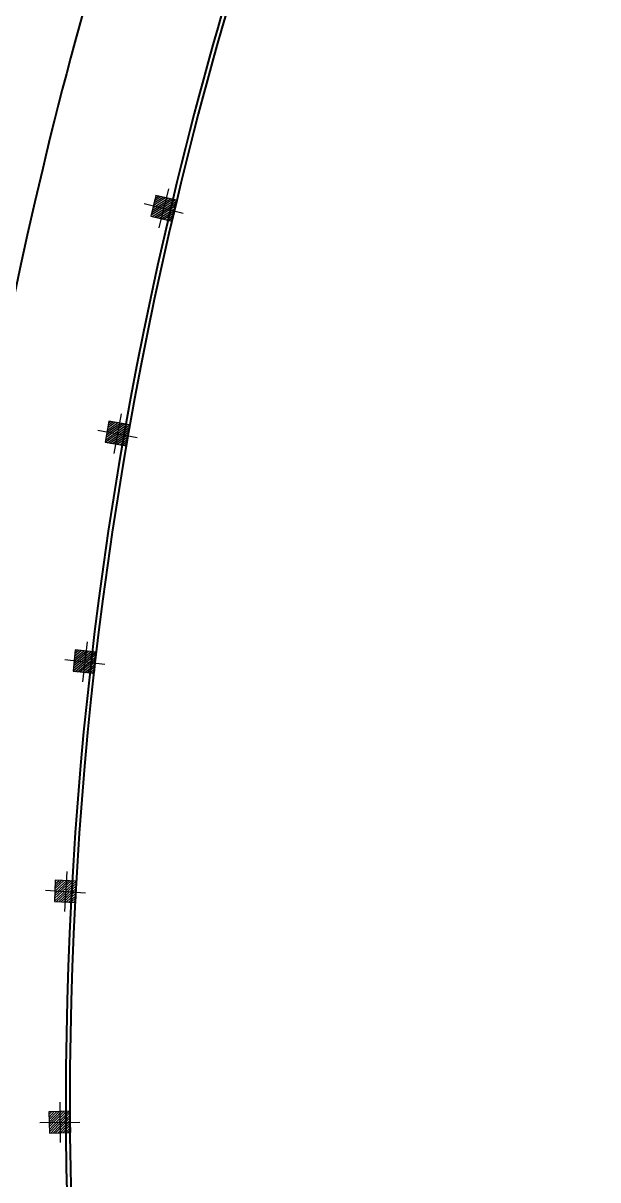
# Model space of a CAD drawing. Header units: millimetres. Extents: x -4 to 161, y -89 to 328.
# Drawn here: x 118.98 to 140.46, y 231.4 to 274.66 of the extents above; entities that cross this region are included whole.
import ezdxf

# ---------------------------------------------------------------- set-up
doc = ezdxf.new("R2010")
doc.units = ezdxf.units.MM
doc.layers.add('ESTRUCTURA', color=150, linetype='Continuous')
doc.layers.add('PARED', color=20, linetype='Continuous', lineweight=40)

# ---------------------------------------------------------------- blocks, each defined once
blk = doc.blocks.new('columna macroestructura')
at = {"layer": 'ESTRUCTURA'}
h = blk.add_hatch(dxfattribs=at)
h.set_pattern_fill('ANSI31', color=256, scale=0.52)
h.set_pattern_definition([(45, (0, 0), (-0.0459619408, 0.0459619408), [])])
h.paths.add_polyline_path([(1323.84, 258.769), (1324.64, 258.769), (1324.64, 259.569), (1323.84, 259.569)])
blk.add_lwpolyline([(1323.84, 258.769), (1324.64, 258.769), (1324.64, 259.569), (1323.84, 259.569)], close=True, dxfattribs=at)
blk = doc.blocks.new('columna2')
at = {"layer": 'ESTRUCTURA'}
for p, q in [((3857.871, 3573.126), (3857.871, 3571.626)), ((3857.121, 3572.376), (3858.621, 3572.376))]:
    blk.add_line(p, q, dxfattribs=at)
at = {"layer": 'ESTRUCTURA', "rotation": 0.9624720657598389}
blk.add_blockref('columna macroestructura', (2538.171, 3291.006), dxfattribs=at)

msp = doc.modelspace()

# ---------------------------------------------------------------- linework, layer by layer
at = {"layer": 'PARED'}
for points in [[(39.335, -3.204), (0.018, 0.002, -0.176206), (-1.966, 31.694), (7.257, 60.373, 0.103624), (60.276, 118.117, 0.10531), (86.145, 193.692, 0.111613), (77.576, 278.723), (85.655, 303.673, -0.173551), (105.38, 327.807), (140.463, 307.394, 0.073888), (124.717, 268.027, 0.140254), (128.137, 188.572), (95.156, 97.236, 0.214927), (39.335, -3.204, 2.062782)], [(51.614, 96.177, 0.029723), (64.698, 115.479, 0.105293), (91.257, 193.071, 0.109438), (82.994, 278.737), (90.531, 302.015, -0.154424), (105.532, 321.761), (133.494, 305.491, 0.065206), (119.707, 269.223, 0.137176), (122.692, 188.656), (90.833, 100.427, 0.041358), (73.047, 84.396)]]:
    msp.add_lwpolyline(points, format="xyb", dxfattribs=at)
msp.add_lwpolyline([(39.198, -3.042), (0.12, 0.144, -0.175697), (-1.823, 31.65), (7.384, 60.28, 0.103558), (60.405, 118.04, 0.10531), (86.294, 193.674, 0.111548), (77.734, 278.724), (85.797, 303.625, -0.173043), (105.381, 327.633), (140.257, 307.34, 0.073627), (124.571, 268.062, 0.140162), (127.978, 188.574), (95.03, 97.329, 0.214563)], format="xyb", close=True, dxfattribs=at)

# ---------------------------------------------------------------- block references
for p, rotation in [((-4474.364, -2281.376), 346.2010097789661), ((-4320.354, -2552.459), 349.5289994154634), ((-4116.214, -2861.887), 353.499650391357), ((-3942.384, -3095.104), 356.5999903114275), ((-3700.199, -3378.704), 0.5952449711315155)]:
    msp.add_blockref('columna2', p, dxfattribs=dict(rotation=rotation))

doc.saveas('drawing.dxf')
